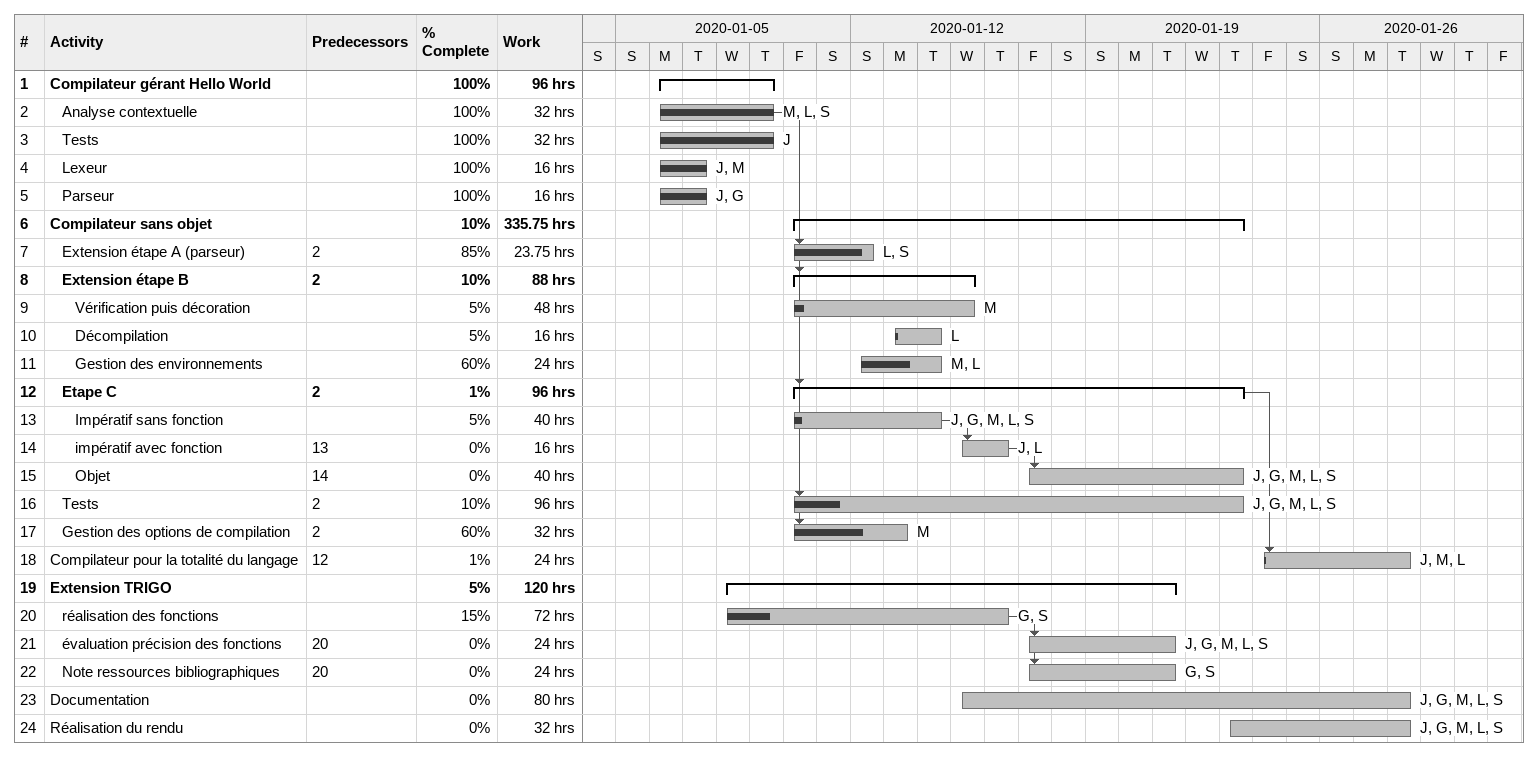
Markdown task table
| ID | Level | Task | Start | Finish | Predecessors | Resources | % complete | Work (h) |
|---|---|---|---|---|---|---|---|---|
| 1 | 1 | **Compilateur gérant Hello World** | 2020-01-06 | 2020-01-09 |  |  | 100 | 96 |
| 2 | 2 | Analyse contextuelle | 2020-01-06 | 2020-01-09 |  | M, L, S | 100 | 32 |
| 3 | 2 | Tests | 2020-01-06 | 2020-01-09 |  | J | 100 | 32 |
| 4 | 2 | Lexeur | 2020-01-06 | 2020-01-07 |  | J, M | 100 | 16 |
| 5 | 2 | Parseur | 2020-01-06 | 2020-01-07 |  | J, G | 100 | 16 |
| 6 | 1 | **Compilateur sans objet** | 2020-01-10 | 2020-01-23 |  |  | 10 | 335.75 |
| 7 | 2 | Extension étape A (parseur) | 2020-01-10 | 2020-01-12 | 2 | L, S | 85 | 23.75 |
| 8 | 2 | **Extension étape B** | 2020-01-10 | 2020-01-15 | 2 |  | 10 | 88 |
| 9 | 3 | Vérification puis décoration | 2020-01-10 | 2020-01-15 |  | M | 5 | 48 |
| 10 | 3 | Décompilation | 2020-01-13 | 2020-01-14 |  | L | 5 | 16 |
| 11 | 3 | Gestion des environnements | 2020-01-12 | 2020-01-14 |  | M, L | 60 | 24 |
| 12 | 2 | **Etape C** | 2020-01-10 | 2020-01-23 | 2 |  | 1 | 96 |
| 13 | 3 | Impératif sans fonction | 2020-01-10 | 2020-01-14 |  | J, G, M, L, S | 5 | 40 |
| 14 | 3 | impératif avec fonction | 2020-01-15 | 2020-01-16 | 13 | J, L | 0 | 16 |
| 15 | 3 | Objet | 2020-01-17 | 2020-01-23 | 14 | J, G, M, L, S | 0 | 40 |
| 16 | 2 | Tests | 2020-01-10 | 2020-01-23 | 2 | J, G, M, L, S | 10 | 96 |
| 17 | 2 | Gestion des options de compilation | 2020-01-10 | 2020-01-13 | 2 | M | 60 | 32 |
| 18 | 1 | Compilateur pour la totalité du langage | 2020-01-24 | 2020-01-28 | 12 | J, M, L | 1 | 24 |
| 19 | 1 | **Extension TRIGO** | 2020-01-08 | 2020-01-21 |  |  | 5 | 120 |
| 20 | 2 | réalisation des fonctions | 2020-01-08 | 2020-01-16 |  | G, S | 15 | 72 |
| 21 | 2 | évaluation précision des fonctions | 2020-01-17 | 2020-01-21 | 20 | J, G, M, L, S | 0 | 24 |
| 22 | 2 | Note ressources bibliographiques | 2020-01-17 | 2020-01-21 | 20 | G, S | 0 | 24 |
| 23 | 1 | Documentation | 2020-01-15 | 2020-01-28 |  | J, G, M, L, S | 0 | 80 |
| 24 | 1 | Réalisation du rendu | 2020-01-23 | 2020-01-28 |  | J, G, M, L, S | 0 | 32 |
